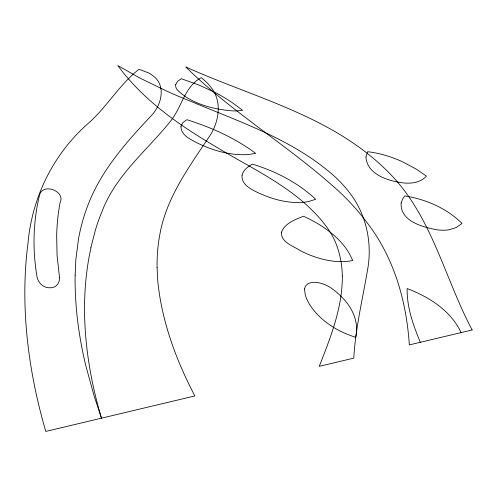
<?xml version="1.0" encoding="UTF-8"?>
<svg xmlns="http://www.w3.org/2000/svg" width="497" height="497" viewBox="0 0 497 497"><rect width="100%" height="100%" fill="white"/><g stroke="black" fill="none" stroke-linecap="round" stroke-linejoin="round"><path stroke-width="0.75" d="M75.14 275.17L75.83 259.732L78.495 239.045A412.684 262.826 34.8 0 1 88.715 203.205C101.997 169.446 126.542 142.036 151.026 115.95C161.19 105.668 166.657 85.925 153.194 75.942A21.607 12.251 17.3 0 0 148.56 72.904L139.03 69.251C119.156 84.763 106.681 107.414 87.683 123.89C52.986 154.461 31.783 198.073 27.888 244.089A769.387 435.186 41.3 0 0 25.471 316.086C27.627 355.169 34.821 393.879 45.805 431.421L194.855 395.947C185.772 378.59 177.777 360.642 171.415 342.098A384.815 233.366 35.4 0 1 157.661 279.761L157.089 267.411M90.833 247.699L95.523 229.664A386.591 248.736 34.7 0 1 101.804 212.064C115.497 175.155 147.131 150.597 170.887 120.721C181.815 106.967 184.598 86.664 201.198 77.669L204.882 80.763A51.129 29.093 18.4 0 1 210.89 87.211C223.023 102.009 218.748 123.778 208.206 138.197C188.375 167.936 166.433 198.023 159.935 233.988A332.015 206.851 34.2 0 0 157.089 267.411M461.117 332.58C450.916 310.675 428.998 296.902 407.136 288.546C406.813 307.239 413.2 325.268 420.319 342.29M101.531 418.157L94.268 396.469L85.764 365.562A574.308 340.712 38.6 0 1 75.128 275.164M101.431 418.17A552.297 334.959 39.5 0 1 90.976 247.736M59.522 277.444C59.808 281.314 57.913 285.545 54.148 287.03A9.027 6.536 12.9 0 1 50.483 287.757C43.27 288.347 37.405 282.259 36.784 275.338C32.38 248.792 33.218 221.382 39.493 195.203C42.549 182.498 65.921 190.966 60.062 202.776A431.011 267.945 33.5 0 0 56.664 235.547L57.074 255.557L59.522 277.444M342.321 276.009C342.563 307.593 330.611 337.42 319.229 366.351L353.783 358.126C355.566 327.287 363.052 297.212 368.072 266.833C372.21 239.827 365.115 211.157 347.453 190.109A113.807 71.506 23.4 0 0 336.947 178.566C296.057 140.757 241.958 122.778 191.531 101.63A264.646 123.989 20.3 0 1 167.663 91.566L139.645 77.942L117.826 65.579C142.801 99.63 178.013 124.48 214.045 145.64C253.321 169.868 298.641 188.872 326.802 227.123A108.377 71.394 23.4 0 1 334.226 239.455C339.501 250.886 342.098 263.447 342.321 276.009M365.922 157.002C367.233 175.137 389.356 181.275 404.465 183.051A40.375 22.067 26.5 0 0 412.535 182.871C417.716 182.194 422.891 180.107 426.426 176.137L416.573 169.315L402.203 161.637A76.637 44.202 27.6 0 0 367.625 151.703L365.922 157.002M180.964 126.474C180.846 135.327 190.767 139.508 197.371 143.024C209.896 149.137 223.439 153.467 237.386 154.524A57.981 33.305 20.6 0 0 248.662 154.468L255.694 153.418C235.137 137.961 211.293 127.431 186.884 119.69L182.759 122.722L180.964 126.474M304.537 288.981L305.251 294.92A48.333 31.504 29.4 0 0 309.737 304.68C320.161 320.894 337.519 331.574 355.628 337.289C358.033 327.722 355.864 317.49 351.012 309.035A51.558 35.014 28.5 0 0 343.967 299.312C336.525 291.609 327.809 283.576 316.645 282.513C311.868 281.706 305.177 283.284 304.537 288.981M175.733 84.571L175.646 85.739A15.401 8.654 19.2 0 0 176.876 89.435C190.767 103.842 213.511 109.47 232.956 110.918A51.079 28.043 20 0 0 242.642 110.315L232.764 103.009A116.665 70.947 18.8 0 0 214.692 92.256L198.738 84.937L181.399 78.756L177.466 81.371L175.733 84.571M242.07 175.192C241.008 184.542 251.314 189.5 258.359 192.83C271.082 198.688 284.936 202.764 299.045 202.546A53.912 31.957 23.3 0 0 309.507 201.266L315.688 199.266C297.896 182.629 275.698 171.241 252.513 164.159C248.028 166.551 243.263 169.937 242.07 175.192M281.507 232.149C280.625 242.468 293.503 246.04 300.381 250.705C312.017 256.62 324.715 260.801 337.805 261.571A57.714 35.461 26 0 0 352.721 260.471L349.466 253.768A63.802 41.4 26.1 0 0 342.793 244.269C332.232 231.857 318.173 222.904 303.431 216.238C295.224 219.612 284.918 223.122 281.507 232.149M401.16 202.987C399.855 221.327 423.096 227.235 437.279 229.856A43.171 24.173 28.5 0 0 449.002 229.782L456.283 227.545L461.98 223.426C446.673 208.162 425.867 199.316 404.738 195.886L402.446 199.353L401.16 202.987M472.15 329.958L409.335 344.906C406.496 301.275 394.059 257.409 366.904 222.482A225.638 155.002 21.3 0 0 341.961 194.215C292.733 148.386 233.832 114.254 185.803 66.977C248.742 95.405 318.422 112.521 372.483 157.599A172.484 108.265 24 0 1 390.275 174.08C432.179 217.096 444.635 278.233 472.15 329.958"/></g></svg>
